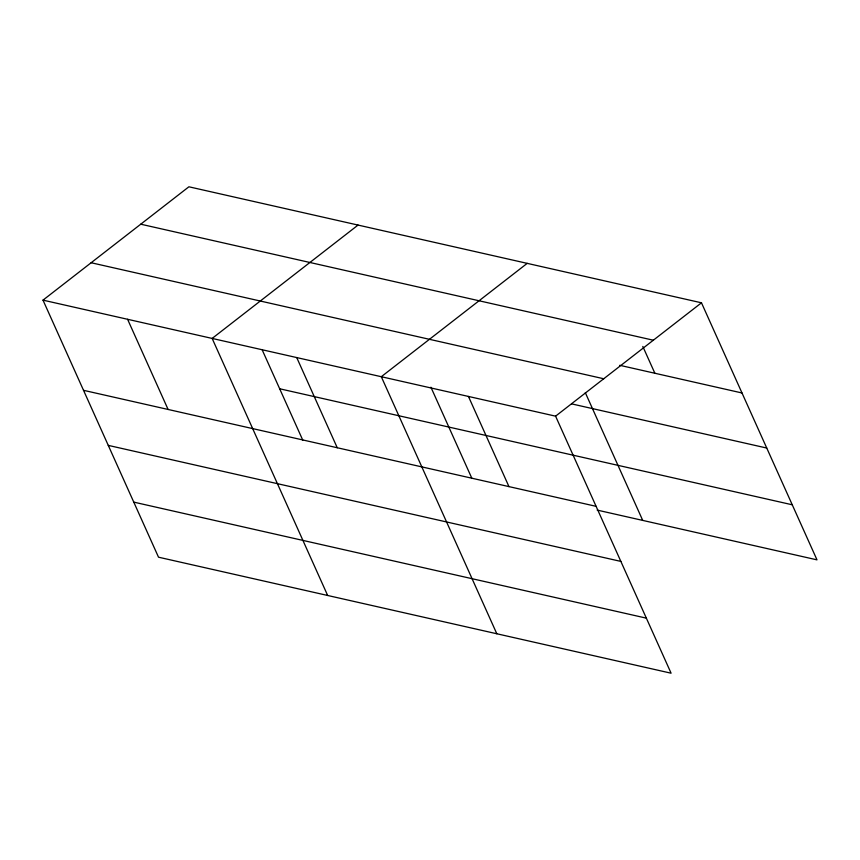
<?xml version="1.0" encoding="UTF-8"?>
<svg xmlns="http://www.w3.org/2000/svg" width="860" height="860" viewBox="0 0 860 860"><rect width="100%" height="100%" fill="white"/><g stroke="black" fill="none" stroke-linecap="round" stroke-linejoin="round"><path stroke-width="1.29" d="M43 300.14L555.582 416.165L671.101 673.208L158.519 557.194L43 300.14L188.899 186.792L701.48 302.806L817 559.86L597.184 510.098M358.05 225.073L212.151 338.431L327.671 595.486M527.202 263.364L381.302 376.712L496.822 633.766M555.582 416.165L701.48 302.806M140.75 224.191L653.331 340.216M619.748 365.306L742.008 392.977M91.149 262.741L603.731 378.755M571.653 403.888L766.755 448.049M279.672 388.774L792.254 504.788M83.528 390.322L596.109 506.336M108.274 445.383L620.855 561.408M133.773 502.122L646.354 618.146M642.818 346.451L654.868 373.262M585.327 392.697L642.721 520.408M468.442 396.438L508.969 486.62M430.925 387.215L471.925 478.45M296.732 357.577L337.249 447.748M262.311 350.138L302.774 440.169M127.581 319.286L168.098 409.467"/></g></svg>
